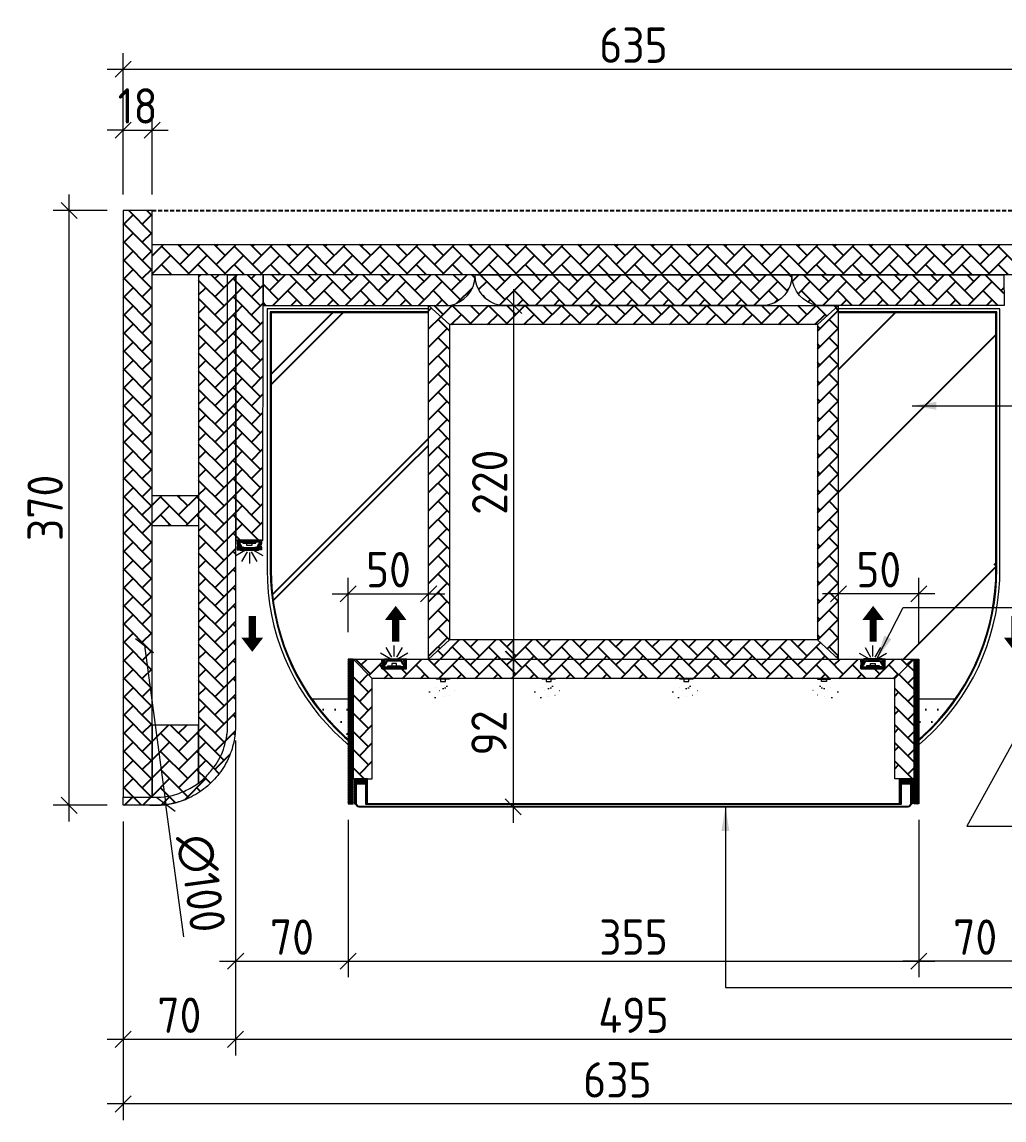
# Model space of a CAD drawing. Header units: millimetres. Extents: x 539949 to 547802, y -525020 to -515511.
# Drawn here: x 541996 to 542607, y -521549 to -520866 of the extents above; entities that cross this region are included whole.
import ezdxf

# ---------------------------------------------------------------- set-up
doc = ezdxf.new("R2010")
doc.units = ezdxf.units.MM
doc.header["$LTSCALE"] = 5
doc.header["$MEASUREMENT"] = 0
doc.set_wipeout_variables(frame=1)
doc.header["$PDMODE"] = 35
doc.linetypes.add('DASHED', pattern=[0.75, 0.5, -0.25])
doc.linetypes.add('DOTTED', pattern=[1, 0, -1])
for name, color, linetype in [('Acrylic - opal', 9, 'Continuous'), ('DIM-10', 1, 'Continuous'), ('EL_LIGHTING', 2, 'Continuous'), ('F-FURN-GLAS', 140, 'Continuous'), ('HATCH', 8, 'Continuous')]:
    doc.layers.add(name, color=color, linetype=linetype)
for name, color, linetype, lineweight in [('aluminium', 6, 'Continuous', 0), ('Decolab', 7, 'Continuous', 0), ('glass', 125, 'Continuous', 0), ('LED lights', 1, 'Continuous', 0), ('MDF', 41, 'Continuous', 0), ('METAL', 6, 'Continuous', 0)]:
    doc.layers.add(name, color=color, linetype=linetype, lineweight=lineweight)
doc.layers.add('LED 4600K', color=41, linetype='Continuous', true_color=0xebd690)
doc.styles.add('ISOCP', font='isocp.shx')
doc.styles.get("Standard").update_dxf_attribs({"font": 'arial.ttf'})
doc.dimstyles.new('dim', dxfattribs={"dimtxt": 2, "dimasz": 2, "dimexe": 1, "dimexo": 1, "dimgap": 1, "dimtad": 1, "dimdec": 0, "dimdsep": 46, "dimtxsty": 'Standard', "dimblk": 'OBLIQUE', "dimcen": 0, "dimdle": 1, "dimclrd": 1, "dimclre": 1, "dimclrt": 1, "dimadec": 0, "dimazin": 0, "dimtfac": 1, "dimtdec": 0, "dimtix": 1, "dimtmove": 0, "dimatfit": 3, "dimfxl": 1, "dimlwd": 0, "dimlwe": 0, "dimarcsym": 0})
doc.dimstyles.new('DL - 10', dxfattribs={"dimscale": 10, "dimtxt": 2.2, "dimasz": 1, "dimexe": 1, "dimexo": 1, "dimgap": 0.4, "dimtad": 1, "dimdec": 0, "dimdsep": 46, "dimtxsty": 'ISOCP', "dimblk": 'OBLIQUE', "dimcen": 0.5, "dimdle": 1, "dimclrd": 256, "dimclre": 256, "dimclrt": 2, "dimadec": 0, "dimazin": 2, "dimtfac": 1, "dimtdec": 0, "dimtix": 1, "dimtmove": 1, "dimatfit": 3, "dimldrblk": 'OPEN90', "dimfxl": 1, "dimlwd": 9, "dimlwe": 9, "dimarcsym": 0})
pattern_1 = [(45, (14580.82, -4034.022), (0, 11.3137085), [24, -8]), (135, (14586.477, -4028.365), (9e-16, 11.3137085), [24, -8])]
pattern_2 = [(45, (14773.6677, -4629.47714), (-0.5303300859, 0.5303300859), [])]
pattern_3 = [(45, (542094.3124, -521062.01), (0, 11.31371), [24, -8]), (135, (542099.969, -521056.353), (9e-16, 11.31371), [24, -8])]
pattern_4 = [(45, (14209.6702, -4629.47714), (-0.5303300859, 0.5303300859), [])]

# ---------------------------------------------------------------- blocks, each defined once
blk = doc.blocks.new('A$Ca4803e10')
at = {"layer": 'HATCH'}
h = blk.add_hatch(dxfattribs=at)
h.set_pattern_fill('AR-RROOF', color=256, scale=150, angle=45)
h.set_pattern_definition([(45, (-542128.84, 520696.56), (127.27922, 339.411255), [2250, -300, 750, -150]), (45, (-542040.8, 520890.66), (-247.13382, 35.001786), [450, -49.5, 900, -112.5]), (45, (-542165.96, 520839.75), (480.479058, 622.607521), [1200, -210, 600, -150])])
edge = h.paths.add_edge_path()
edge.add_line((453.39, 302.44), (2.5, 302.44))
edge.add_line((2.5, 302.44), (2.5, 142.47))
edge.add_arc((142.47, 142.47), 139.97, 180, 270)
edge.add_line((142.47, 2.5), (313.57, 2.5))
edge.add_arc((313.43, 142.47), 139.97, 270.05761, 360.24985)
edge.add_line((453.39, 143.08), (453.39, 302.44))
edge = h.paths.add_edge_path(flags=17)
edge.add_line((427.95, 62), (27.94, 62))
edge.add_arc((142.51, 142.55), 140.05, 215.11118, 269.98206)
edge.add_line((142.47, 2.5), (313.57, 2.5))
edge.add_arc((313.38, 142.55), 140.05, 270.0756, 324.88938)
h = blk.add_hatch(dxfattribs=at)
h.set_pattern_fill('DOTS', color=102, scale=120)
h.set_pattern_definition([(0, (-542128.839, 520696.559), (3.75, 7.5), [0, -7.5])])
edge = h.paths.add_edge_path()
edge.add_line((427.95, 62), (27.94, 62))
edge.add_arc((142.51, 142.55), 140.05, 215.11118, 269.98206)
edge.add_line((142.47, 2.5), (313.57, 2.5))
edge.add_arc((313.38, 142.55), 140.05, 270.0756, 324.88938)
at = {"layer": 'glass'}
for points in [[(453.39, 302.44), (2.5, 302.44), (2.5, 142.47, 0.414214), (142.47, 2.5), (313.57, 2.5, 0.415197), (453.39, 143.08)], [(427.95, 62), (27.94, 62, 0.244101), (142.47, 2.5), (313.57, 2.5, 0.243837)]]:
    blk.add_lwpolyline(points, format="xyb", close=True, dxfattribs=at)
at = {"layer": 'METAL', "lineweight": 5}
for points in [[(455.89, 304.94), (0, 304.94), (0, 142.47, 0.414214), (142.47, 0), (313.57, 0, 0.415186), (455.89, 143.08)], [(453.89, 302.94), (2, 302.94), (2, 142.47, 0.414214), (142.47, 2), (313.57, 2, 0.415195), (453.89, 143.08)]]:
    blk.add_lwpolyline(points, format="xyb", close=True, dxfattribs=at)
blk = doc.blocks.new('LED profile EN-ALH-01S')
blk.add_wipeout([(7.6, 0), (-7.6, 0), (-7.6, -2.2), (-7.38, -2.55), (-7.28, -2.78), (-7.23, -2.97), (-7.18, -3.35), (-7.2, -3.57), (-7.24, -3.8), (-7.32, -4.04), (-7.47, -4.33), (-7.6, -4.5), (-7.6, -6), (7.6, -6), (7.6, -4.5), (7.6, -4.5), (7.38, -4.17), (7.23, -3.75), (7.18, -3.36), (7.21, -3.05), (7.21, -3.05), (7.35, -2.61), (7.6, -2.2)]).dxf.layer = 'aluminium'
at = {"layer": 'HATCH', "lineweight": 0}
h = blk.add_hatch(dxfattribs=at)
h.set_pattern_fill('ANSI31', color=256, scale=5, style=0)
h.set_pattern_definition([(45, (-29047.1229, -2919.5279), (-0.441941738, 0.441941738), [])])
h.paths.add_polyline_path([(7.6, 0), (-7.6, 0), (-7.6, -2.2, -0.362035), (-7.6, -4.5), (-7.6, -6), (-5.68, -6), (-6.53, -2.93), (-5.58, -2.93), (-5.58, -2.23), (-6.25, -2.23), (-6.25, -1.43, -0.147539), (-5.54, -1.25), (-3.81, -1.25), (-3.81, -1.01), (-3.33, -1.01), (-3.33, -1.25), (-2.74, -1.25), (-2.74, -1.01), (-2.25, -1.01), (-2.25, -1.25), (2.25, -1.25), (2.25, -1.01), (2.74, -1.01), (2.74, -1.25), (3.33, -1.25), (3.33, -1.01), (3.81, -1.01), (3.81, -1.25), (4, -1.25), (5.58, -1.25, -0.147539), (6.29, -1.43), (6.29, -2.23), (5.62, -2.23), (5.62, -2.93), (6.57, -2.93), (5.72, -6), (7.6, -6), (7.6, -4.5, -0.362035), (7.6, -2.2)])
h = blk.add_hatch(dxfattribs=at)
h.set_pattern_fill('DOTS', color=256, scale=5, style=0)
h.set_pattern_definition([(0, (-29047.1229, -2919.5279), (0.15625, 0.3125), [0, -0.3125])])
edge = h.paths.add_edge_path()
edge.add_line((-6.53, -2.93), (-5.68, -6))
edge.add_line((-5.68, -6), (5.72, -6))
edge.add_line((5.72, -6), (6.57, -2.93))
edge.add_line((6.57, -2.93), (5.62, -2.93))
edge.add_line((5.62, -2.93), (4.57, -4.76))
edge.add_arc((0.02, 53.54), 58.48, 265.53993, 274.46008, ccw=False)
edge.add_line((-4.53, -4.76), (-5.58, -2.93))
edge.add_line((-5.58, -2.93), (-6.53, -2.93))
at = {"layer": 'Acrylic - opal', "color": 8}
blk.add_lwpolyline([(-6.53, -2.93), (-5.68, -6), (5.72, -6), (6.57, -2.93), (5.62, -2.93), (4.57, -4.76, -0.038941), (-4.53, -4.76), (-5.58, -2.93)], format="xyb", close=True, dxfattribs=at)
at = {"layer": 'aluminium'}
for p, q in [((7.6, 0), (-7.6, 0)), ((-7.6, 0), (-7.6, -2.2)), ((7.6, 0), (7.6, -2.2)), ((-7.6, -4.5), (-7.6, -6)), ((-7.6, -6), (-5.68, -6)), ((-6.25, -2.23), (-6.25, -1.43)), ((-5.58, -2.23), (-6.25, -2.23)), ((-5.58, -2.93), (-5.58, -2.23)), ((-5.54, -1.25), (-3.81, -1.25)), ((-3.81, -1.25), (-3.81, -1.01)), ((-3.81, -1.01), (-3.33, -1.01)), ((-3.33, -1.01), (-3.33, -1.25)), ((-3.33, -1.25), (-2.74, -1.25)), ((-2.74, -1.25), (-2.74, -1.01)), ((-2.74, -1.01), (-2.25, -1.01)), ((-2.25, -1.01), (-2.25, -1.25)), ((2.25, -1.25), (-2.25, -1.25)), ((2.74, -1.01), (2.25, -1.01)), ((2.25, -1.01), (2.25, -1.25)), ((2.74, -1.25), (2.74, -1.01)), ((3.33, -1.25), (2.74, -1.25)), ((3.81, -1.01), (3.33, -1.01)), ((3.33, -1.01), (3.33, -1.25)), ((3.81, -1.25), (3.81, -1.01)), ((5.58, -1.25), (3.81, -1.25)), ((5.62, -2.93), (5.62, -2.23)), ((5.62, -2.23), (6.29, -2.23)), ((7.6, -6), (5.72, -6)), ((6.29, -2.23), (6.29, -1.43)), ((7.6, -4.5), (7.6, -6))]:
    blk.add_line(p, q, dxfattribs=at)
for centre, radius, start, end in [((-8.98, -3.36), 1.8, 320.26263, 39.8707), ((-5.6, -2.52), 1.27, 87.44252, 121.01367), ((5.64, -2.52), 1.27, 58.98633, 92.55748), ((8.98, -3.36), 1.8, 140.1293, 219.73737)]:
    blk.add_arc(centre, radius, start, end, dxfattribs=at)
at = {"layer": 'LED lights', "color": 1, "lineweight": 5, "true_color": 0xff0004}
for p, q in [((-2.43, -6.16), (-8.48, -9.64)), ((8.48, -9.64), (2.43, -6.16)), ((-1.4, -7.18), (-4.89, -13.23)), ((0, -7.56), (0, -14.54)), ((4.89, -13.23), (1.4, -7.18))]:
    blk.add_line(p, q, dxfattribs=at)
at = {"layer": 'LED lights', "color": 1, "linetype": 'Continuous', "lineweight": 9, "true_color": 0xff0004}
for p, q in [((4, -1.25), (-4, -1.25)), ((-4, -1.25), (-4, -1.75)), ((-4, -1.75), (-1.5, -1.75)), ((-1.5, -3.25), (-1.5, -1.75)), ((-1.5, -1.75), (1.5, -1.75)), ((1.5, -3.25), (-1.5, -3.25)), ((1.5, -1.75), (1.5, -3.25)), ((1.5, -1.75), (4, -1.75)), ((4, -1.75), (4, -1.25))]:
    blk.add_line(p, q, dxfattribs=at)
blk = doc.blocks.new('FLECHE')
at = {"layer": 'EL_LIGHTING', "const_width": 5}
blk.add_lwpolyline([(0, 0), (0, -15)], dxfattribs=at)
at = {"layer": 'EL_LIGHTING'}
blk.add_lwpolyline([(0, -15, 15, 0, 0), (0, -24.8, 0, 0, 0)], format="xyseb", dxfattribs=at)
blk = doc.blocks.new('*U84')
at = {"layer": 'EL_LIGHTING', "xscale": 0.9, "yscale": 0.9, "zscale": 0.9, "rotation": 90}
blk.add_blockref('FLECHE', (-11.16, 0), dxfattribs=at)
blk = doc.blocks.new('*U85')
at = {"layer": 'LED 4600K', "color": 0, "linetype": 'ByBlock', "lineweight": -2}
blk.add_blockref('*U84', (0, 0), dxfattribs=at)
blk = doc.blocks.new('*U86')
at = {"layer": 'EL_LIGHTING', "xscale": 0.9, "yscale": 0.9, "zscale": 0.9, "rotation": 90}
blk.add_blockref('FLECHE', (-11.16, 0), dxfattribs=at)
blk = doc.blocks.new('*U87')
at = {"layer": 'LED 4600K', "color": 0, "linetype": 'ByBlock', "lineweight": -2}
blk.add_blockref('*U86', (0, 0), dxfattribs=at)
blk = doc.blocks.new('LED')
at = {"layer": 'LED lights', "linetype": 'Continuous', "lineweight": 9}
for p, q in [((-4, 0), (4, 0)), ((-4, -0.5), (-4, 0)), ((4, 0), (4, -0.5)), ((-1.5, -0.5), (-4, -0.5)), ((-1.5, -0.5), (-1.5, -2)), ((1.5, -0.5), (-1.5, -0.5)), ((-1.5, -2), (1.5, -2)), ((1.5, -2), (1.5, -0.5)), ((4, -0.5), (1.5, -0.5))]:
    blk.add_line(p, q, dxfattribs=at)
at = {"layer": 'LED lights', "linetype": 'DOTTED', "lineweight": 5}
for p, q in [((-8.48, -8.39), (-2.43, -4.9)), ((-4.89, -11.98), (-1.4, -5.93)), ((0, -6.31), (0, -13.29)), ((1.4, -5.93), (4.89, -11.98)), ((2.43, -4.9), (8.48, -8.39))]:
    blk.add_line(p, q, dxfattribs=at)
blk = doc.blocks.new('*U281')
at = {"layer": 'EL_LIGHTING', "xscale": 0.9, "yscale": 0.9, "zscale": 0.9, "rotation": 90}
blk.add_blockref('FLECHE', (-11.16, 0), dxfattribs=at)
blk = doc.blocks.new('*U282')
at = {"layer": 'LED 4600K', "color": 0, "linetype": 'ByBlock', "lineweight": -2}
blk.add_blockref('*U281', (0, 0), dxfattribs=at)
blk = doc.blocks.new('*U283')
at = {"layer": 'EL_LIGHTING', "xscale": 0.9, "yscale": 0.9, "zscale": 0.9, "rotation": 90}
blk.add_blockref('FLECHE', (-11.16, 0), dxfattribs=at)
blk = doc.blocks.new('*U284')
at = {"layer": 'LED 4600K', "color": 0, "linetype": 'ByBlock', "lineweight": -2}
blk.add_blockref('*U283', (0, 0), dxfattribs=at)
blk = doc.blocks.new('_OBLIQUE')
at = {"color": 0, "linetype": 'ByBlock', "lineweight": -2}
blk.add_line((-0.5, -0.5), (0.5, 0.5), dxfattribs=at)
blk = doc.blocks.new('*D115')
at = {"layer": 'Defpoints', "color": 0, "transparency": 16777216}
for p in [(542694.29, -520895.01), (542059.29, -520982.87), (542694.29, -520982.87)]:
    blk.add_point(p, dxfattribs=at)
at = {"layer": 'DIM-10', "lineweight": 9, "transparency": 16777216}
for p, q in [((542059.29, -520972.87), (542059.29, -520885.01)), ((542694.29, -520972.87), (542694.29, -520885.01)), ((542049.29, -520895.01), (542704.29, -520895.01))]:
    blk.add_line(p, q, dxfattribs=at)
at = {"layer": 'DIM-10', "lineweight": 9, "transparency": 16777216, "xscale": 10, "yscale": 10, "zscale": 10, "rotation": 180}
blk.add_blockref('_OBLIQUE', (542059.29, -520895.01), dxfattribs=at)
at = {"layer": 'DIM-10', "lineweight": 9, "transparency": 16777216, "xscale": 10, "yscale": 10, "zscale": 10}
blk.add_blockref('_OBLIQUE', (542694.29, -520895.01), dxfattribs=at)
at = {"layer": 'DIM-10', "color": 2, "transparency": 16777216, "insert": (542376.79, -520880.01), "char_height": 22, "attachment_point": 5, "style": 'ISOCP'}
blk.add_mtext('635', dxfattribs=at)
blk = doc.blocks.new('_Open90')
at = {"color": 0, "linetype": 'ByBlock', "lineweight": -2}
for p, q in [((0, 0), (-1, 0)), ((-0.5, 0.5), (0, 0)), ((0, 0), (-0.5, -0.5))]:
    blk.add_line(p, q, dxfattribs=at)
blk = doc.blocks.new('*D116')
at = {"layer": 'Defpoints', "color": 0, "transparency": 16777216}
for p in [(542025.8, -520982.87), (542059.29, -520982.87), (542059.29, -521352.98)]:
    blk.add_point(p, dxfattribs=at)
at = {"layer": 'DIM-10', "lineweight": 9, "transparency": 16777216}
for p, q in [((542025.8, -521362.98), (542025.8, -520972.87)), ((542049.29, -520982.87), (542015.8, -520982.87)), ((542049.29, -521352.98), (542015.8, -521352.98))]:
    blk.add_line(p, q, dxfattribs=at)
at = {"layer": 'DIM-10', "lineweight": 9, "transparency": 16777216, "xscale": 10, "yscale": 10, "zscale": 10}
for p, rotation in [((542025.8, -520982.87), 90), ((542025.8, -521352.98), 270)]:
    blk.add_blockref('_OBLIQUE', p, dxfattribs=dict(at, rotation=rotation))
at = {"layer": 'DIM-10', "color": 2, "transparency": 16777216, "insert": (542010.8, -521167.92), "char_height": 22, "attachment_point": 5, "rotation": 90, "style": 'ISOCP'}
blk.add_mtext('370', dxfattribs=at)
blk = doc.blocks.new('*D117')
at = {"layer": 'Defpoints', "color": 0, "transparency": 16777216}
for p in [(542129.25, -521303.02), (542059.29, -521352.98), (542129.25, -521498.57)]:
    blk.add_point(p, dxfattribs=at)
at = {"layer": 'DIM-10', "lineweight": 9, "transparency": 16777216}
for p, q in [((542129.25, -521313.02), (542129.25, -521508.57)), ((542059.29, -521362.98), (542059.29, -521508.57)), ((542049.29, -521498.57), (542139.25, -521498.57))]:
    blk.add_line(p, q, dxfattribs=at)
at = {"layer": 'DIM-10', "lineweight": 9, "transparency": 16777216, "xscale": 10, "yscale": 10, "zscale": 10, "rotation": 180}
blk.add_blockref('_OBLIQUE', (542059.29, -521498.57), dxfattribs=at)
at = {"layer": 'DIM-10', "lineweight": 9, "transparency": 16777216, "xscale": 10, "yscale": 10, "zscale": 10}
blk.add_blockref('_OBLIQUE', (542129.25, -521498.57), dxfattribs=at)
at = {"layer": 'DIM-10', "color": 2, "transparency": 16777216, "insert": (542094.27, -521483.57), "char_height": 22, "attachment_point": 5, "style": 'ISOCP'}
blk.add_mtext('70', dxfattribs=at)
blk = doc.blocks.new('*D118')
at = {"layer": 'Defpoints', "color": 0, "transparency": 16777216}
for p in [(542129.25, -521303.02), (542624.33, -521303.02), (542624.33, -521498.57)]:
    blk.add_point(p, dxfattribs=at)
at = {"layer": 'DIM-10', "lineweight": 9, "transparency": 16777216}
for p, q in [((542129.25, -521313.02), (542129.25, -521508.57)), ((542624.33, -521313.02), (542624.33, -521508.57)), ((542119.25, -521498.57), (542634.33, -521498.57))]:
    blk.add_line(p, q, dxfattribs=at)
at = {"layer": 'DIM-10', "lineweight": 9, "transparency": 16777216, "xscale": 10, "yscale": 10, "zscale": 10, "rotation": 180}
blk.add_blockref('_OBLIQUE', (542129.25, -521498.57), dxfattribs=at)
at = {"layer": 'DIM-10', "lineweight": 9, "transparency": 16777216, "xscale": 10, "yscale": 10, "zscale": 10}
blk.add_blockref('_OBLIQUE', (542624.33, -521498.57), dxfattribs=at)
at = {"layer": 'DIM-10', "color": 2, "transparency": 16777216, "insert": (542376.79, -521483.57), "char_height": 22, "attachment_point": 5, "style": 'ISOCP'}
blk.add_mtext('495', dxfattribs=at)
blk = doc.blocks.new('*D120')
at = {"layer": 'Defpoints', "color": 0, "transparency": 16777216}
for p in [(542059.29, -521352.98), (542694.29, -521352.98), (542059.29, -521538.79)]:
    blk.add_point(p, dxfattribs=at)
at = {"layer": 'DIM-10', "lineweight": 9, "transparency": 16777216}
for p, q in [((542059.29, -521362.98), (542059.29, -521548.79)), ((542694.29, -521362.98), (542694.29, -521548.79)), ((542704.29, -521538.79), (542049.29, -521538.79))]:
    blk.add_line(p, q, dxfattribs=at)
at = {"layer": 'DIM-10', "lineweight": 9, "transparency": 16777216, "xscale": 10, "yscale": 10, "zscale": 10, "rotation": 180}
blk.add_blockref('_OBLIQUE', (542059.29, -521538.79), dxfattribs=at)
at = {"layer": 'DIM-10', "lineweight": 9, "transparency": 16777216, "xscale": 10, "yscale": 10, "zscale": 10}
blk.add_blockref('_OBLIQUE', (542694.29, -521538.79), dxfattribs=at)
at = {"layer": 'DIM-10', "color": 2, "transparency": 16777216, "insert": (542366.79, -521523.79), "char_height": 22, "attachment_point": 5, "style": 'ISOCP'}
blk.add_mtext('635', dxfattribs=at)
blk = doc.blocks.new('*D121')
at = {"layer": 'Defpoints', "color": 0, "transparency": 16777216}
for p in [(542072.62, -521253.51), (542085.95, -521352.53)]:
    blk.add_point(p, dxfattribs=at)
at = {"layer": 'DIM-10', "lineweight": 9, "transparency": 16777216}
for p in [(542072.62, -521253.51), (542097.03, -521434.81)]:
    blk.add_line(p, (542085.95, -521352.53), dxfattribs=at)
blk.add_arc((542079.29, -521303.02), 49.96, 266.1977, 295.80133, dxfattribs=at)
at = {"layer": 'DIM-10', "lineweight": 9, "transparency": 16777216, "xscale": 10, "yscale": 10, "zscale": 10}
for p, rotation in [((542072.62, -521253.51), 277.6668413861975), ((542085.95, -521352.53), 97.66684138619749)]:
    blk.add_blockref('_OBLIQUE', p, dxfattribs=dict(at, rotation=rotation))
at = {"layer": 'DIM-10', "color": 2, "transparency": 16777216, "insert": (542107.69, -521401.58), "char_height": 22, "attachment_point": 5, "rotation": 277.66684, "style": 'ISOCP'}
blk.add_mtext('∅100', dxfattribs=at)
blk = doc.blocks.new('*D123')
at = {"layer": 'Defpoints', "color": 0, "transparency": 16777216}
for p in [(542077.29, -520932.83), (542059.29, -520982.87), (542077.29, -520982.87)]:
    blk.add_point(p, dxfattribs=at)
at = {"layer": 'DIM-10', "lineweight": 9, "transparency": 16777216}
for p, q in [((542059.29, -520972.87), (542059.29, -520922.83)), ((542077.29, -520972.87), (542077.29, -520922.83)), ((542059.29, -520932.83), (542049.29, -520932.83)), ((542059.29, -520932.83), (542077.29, -520932.83)), ((542077.29, -520932.83), (542087.29, -520932.83))]:
    blk.add_line(p, q, dxfattribs=at)
at = {"layer": 'DIM-10', "lineweight": 9, "transparency": 16777216, "xscale": 10, "yscale": 10, "zscale": 10}
blk.add_blockref('_OBLIQUE', (542059.29, -520932.83), dxfattribs=at)
at = {"layer": 'DIM-10', "lineweight": 9, "transparency": 16777216, "xscale": 10, "yscale": 10, "zscale": 10, "rotation": 180}
blk.add_blockref('_OBLIQUE', (542077.29, -520932.83), dxfattribs=at)
at = {"layer": 'DIM-10', "color": 2, "transparency": 16777216, "insert": (542068.29, -520917.83), "char_height": 22, "attachment_point": 5, "style": 'ISOCP'}
blk.add_mtext('18', dxfattribs=at)
blk = doc.blocks.new('*D125')
at = {"layer": 'Defpoints', "color": 0, "transparency": 16777216}
for p in [(542199.29, -521351.97), (542554.29, -521351.97), (542554.29, -521449.98)]:
    blk.add_point(p, dxfattribs=at)
at = {"layer": 'DIM-10', "lineweight": 9, "transparency": 16777216}
for p, q in [((542199.29, -521361.97), (542199.29, -521459.98)), ((542554.29, -521361.97), (542554.29, -521459.98)), ((542189.29, -521449.98), (542564.29, -521449.98))]:
    blk.add_line(p, q, dxfattribs=at)
at = {"layer": 'DIM-10', "lineweight": 9, "transparency": 16777216, "xscale": 10, "yscale": 10, "zscale": 10, "rotation": 180}
blk.add_blockref('_OBLIQUE', (542199.29, -521449.98), dxfattribs=at)
at = {"layer": 'DIM-10', "lineweight": 9, "transparency": 16777216, "xscale": 10, "yscale": 10, "zscale": 10}
blk.add_blockref('_OBLIQUE', (542554.29, -521449.98), dxfattribs=at)
at = {"layer": 'DIM-10', "color": 2, "transparency": 16777216, "insert": (542376.79, -521434.98), "char_height": 22, "attachment_point": 5, "style": 'ISOCP'}
blk.add_mtext('355', dxfattribs=at)
blk = doc.blocks.new('*D126')
at = {"layer": 'Defpoints', "color": 0, "transparency": 16777216}
for p in [(542129.29, -521302.69), (542199.29, -521351.97), (542199.29, -521449.98)]:
    blk.add_point(p, dxfattribs=at)
at = {"layer": 'DIM-10', "lineweight": 9, "transparency": 16777216}
for p, q in [((542129.29, -521312.69), (542129.29, -521459.98)), ((542199.29, -521361.97), (542199.29, -521459.98)), ((542119.29, -521449.98), (542209.29, -521449.98))]:
    blk.add_line(p, q, dxfattribs=at)
at = {"layer": 'DIM-10', "lineweight": 9, "transparency": 16777216, "xscale": 10, "yscale": 10, "zscale": 10, "rotation": 180}
blk.add_blockref('_OBLIQUE', (542129.29, -521449.98), dxfattribs=at)
at = {"layer": 'DIM-10', "lineweight": 9, "transparency": 16777216, "xscale": 10, "yscale": 10, "zscale": 10}
blk.add_blockref('_OBLIQUE', (542199.29, -521449.98), dxfattribs=at)
at = {"layer": 'DIM-10', "color": 2, "transparency": 16777216, "insert": (542164.29, -521434.98), "char_height": 22, "attachment_point": 5, "style": 'ISOCP'}
blk.add_mtext('70', dxfattribs=at)
blk = doc.blocks.new('*D144')
at = {"layer": 'Defpoints', "color": 0, "transparency": 16777216}
for p in [(542624.33, -521303.02), (542554.29, -521351.97), (542554.29, -521449.98)]:
    blk.add_point(p, dxfattribs=at)
at = {"layer": 'DIM-10', "lineweight": 9, "transparency": 16777216}
for p, q in [((542624.33, -521313.02), (542624.33, -521459.98)), ((542554.29, -521361.97), (542554.29, -521459.98)), ((542634.33, -521449.98), (542544.29, -521449.98))]:
    blk.add_line(p, q, dxfattribs=at)
at = {"layer": 'DIM-10', "lineweight": 9, "transparency": 16777216, "xscale": 10, "yscale": 10, "zscale": 10, "rotation": 180}
blk.add_blockref('_OBLIQUE', (542554.29, -521449.98), dxfattribs=at)
at = {"layer": 'DIM-10', "lineweight": 9, "transparency": 16777216, "xscale": 10, "yscale": 10, "zscale": 10}
blk.add_blockref('_OBLIQUE', (542624.33, -521449.98), dxfattribs=at)
at = {"layer": 'DIM-10', "color": 2, "transparency": 16777216, "insert": (542589.31, -521434.98), "char_height": 22, "attachment_point": 5, "style": 'ISOCP'}
blk.add_mtext('70', dxfattribs=at)
blk = doc.blocks.new('*D112')
at = {"layer": 'Defpoints', "color": 0, "transparency": 16777216}
for p in [(542302.33, -521041.91), (542309.79, -521041.91), (542309.79, -521262.01)]:
    blk.add_point(p, dxfattribs=at)
at = {"layer": 'DIM-10', "lineweight": 9, "transparency": 16777216}
for p, q in [((542302.33, -521272.01), (542302.33, -521031.91)), ((542299.79, -521041.91), (542292.33, -521041.91)), ((542299.79, -521262.01), (542292.33, -521262.01))]:
    blk.add_line(p, q, dxfattribs=at)
at = {"layer": 'DIM-10', "lineweight": 9, "transparency": 16777216, "xscale": 10, "yscale": 10, "zscale": 10}
for p, rotation in [((542302.33, -521041.91), 90), ((542302.33, -521262.01), 270)]:
    blk.add_blockref('_OBLIQUE', p, dxfattribs=dict(at, rotation=rotation))
at = {"layer": 'DIM-10', "color": 2, "transparency": 16777216, "insert": (542287.33, -521151.96), "char_height": 22, "attachment_point": 5, "rotation": 90, "style": 'ISOCP'}
blk.add_mtext('220', dxfattribs=at)
blk = doc.blocks.new('*D113')
at = {"layer": 'Defpoints', "color": 0, "transparency": 16777216}
for p in [(542249.34, -521261.96), (542301.91, -521353.96), (542325.07, -521353.96)]:
    blk.add_point(p, dxfattribs=at)
at = {"layer": 'DIM-10', "lineweight": 9, "transparency": 16777216}
for p, q in [((542301.91, -521251.96), (542301.91, -521363.96)), ((542259.34, -521261.96), (542311.91, -521261.96)), ((542315.07, -521353.96), (542291.91, -521353.96))]:
    blk.add_line(p, q, dxfattribs=at)
at = {"layer": 'DIM-10', "lineweight": 9, "transparency": 16777216, "xscale": 10, "yscale": 10, "zscale": 10}
for p, rotation in [((542301.91, -521261.96), 90), ((542301.91, -521353.96), 270)]:
    blk.add_blockref('_OBLIQUE', p, dxfattribs=dict(at, rotation=rotation))
at = {"layer": 'DIM-10', "color": 2, "transparency": 16777216, "insert": (542286.9, -521307.96), "char_height": 22, "attachment_point": 5, "rotation": 90, "style": 'ISOCP'}
blk.add_mtext('92', dxfattribs=at)
blk = doc.blocks.new('*D114')
at = {"layer": 'Defpoints', "color": 0, "transparency": 16777216}
for p in [(542249.34, -521221.36), (542199.29, -521255.33), (542249.34, -521261.96)]:
    blk.add_point(p, dxfattribs=at)
at = {"layer": 'DIM-10', "lineweight": 9, "transparency": 16777216}
for p, q in [((542199.29, -521245.33), (542199.29, -521211.36)), ((542249.34, -521251.96), (542249.34, -521211.36)), ((542189.29, -521221.36), (542259.34, -521221.36))]:
    blk.add_line(p, q, dxfattribs=at)
at = {"layer": 'DIM-10', "lineweight": 9, "transparency": 16777216, "xscale": 10, "yscale": 10, "zscale": 10, "rotation": 180}
blk.add_blockref('_OBLIQUE', (542199.29, -521221.36), dxfattribs=at)
at = {"layer": 'DIM-10', "lineweight": 9, "transparency": 16777216, "xscale": 10, "yscale": 10, "zscale": 10}
blk.add_blockref('_OBLIQUE', (542249.34, -521221.36), dxfattribs=at)
at = {"layer": 'DIM-10', "color": 2, "transparency": 16777216, "insert": (542224.31, -521206.36), "char_height": 22, "attachment_point": 5, "style": 'ISOCP'}
blk.add_mtext('50', dxfattribs=at)
blk = doc.blocks.new('*D127')
at = {"layer": 'Defpoints', "color": 0, "transparency": 16777216}
for p in [(542504.29, -521221.36), (542504.29, -521261.96), (542554.29, -521262.01)]:
    blk.add_point(p, dxfattribs=at)
at = {"layer": 'DIM-10', "lineweight": 9, "transparency": 16777216}
for p, q in [((542504.29, -521251.96), (542504.29, -521211.36)), ((542554.29, -521252.01), (542554.29, -521211.36)), ((542564.29, -521221.36), (542494.29, -521221.36))]:
    blk.add_line(p, q, dxfattribs=at)
at = {"layer": 'DIM-10', "lineweight": 9, "transparency": 16777216, "xscale": 10, "yscale": 10, "zscale": 10, "rotation": 180}
blk.add_blockref('_OBLIQUE', (542504.29, -521221.36), dxfattribs=at)
at = {"layer": 'DIM-10', "lineweight": 9, "transparency": 16777216, "xscale": 10, "yscale": 10, "zscale": 10}
blk.add_blockref('_OBLIQUE', (542554.29, -521221.36), dxfattribs=at)
at = {"layer": 'DIM-10', "color": 2, "transparency": 16777216, "insert": (542529.29, -521206.36), "char_height": 22, "attachment_point": 5, "style": 'ISOCP'}
blk.add_mtext('50', dxfattribs=at)

msp = doc.modelspace()

# ---------------------------------------------------------------- hatches: boundary and pattern name
at = {"layer": 'HATCH'}
h = msp.add_hatch(dxfattribs=at)
h.set_pattern_fill('AR-HBONE', color=256, scale=2)
h.set_pattern_definition(pattern_1)
h.paths.add_polyline_path([(542077.29, -520982.87), (542059.29, -520982.87), (542059.29, -521347.98), (542077.29, -521347.98)])
h = msp.add_hatch(dxfattribs=at)
h.set_pattern_fill('AR-HBONE', color=256, scale=2)
h.set_pattern_definition([(45, (14015.82, -4013.921), (0, 11.3137085), [24, -8]), (135, (14021.477, -4008.264), (9e-16, 11.3137085), [24, -8])])
h.paths.add_polyline_path([(542077.29, -521003.93), (542676.29, -521003.93), (542676.29, -521022.88), (542077.29, -521022.88)])
h = msp.add_hatch(dxfattribs=at)
h.set_pattern_fill('AR-HBONE', color=256, scale=2)
h.set_pattern_definition(pattern_1)
edge = h.paths.add_edge_path()
edge.add_line((542059.29, -521347.98), (542077.29, -521347.98))
edge.add_arc((542077.29, -521263.17), 84.81, 270, 274.972)
edge.add_arc((542081.56, -521312.3), 35.5, 274.972, 292.54658)
edge.add_arc((542070.67, -521286.07), 63.89, 292.54658, 301.34501)
edge.add_arc((542086.1, -521311.41), 34.23, 301.34501, 316.85909)
edge.add_arc((542058.83, -521285.85), 71.6, 316.85909, 323.11965)
edge.add_arc((542086.41, -521306.54), 37.12, 323.11965, 344.28078)
edge.add_arc((542031.41, -521291.06), 94.26, 344.28078, 347.66762)
edge.add_arc((542091.05, -521304.1), 33.22, 347.66762, 361.85902)
edge.add_line((542124.25, -521303.02), (542124.25, -521022.88))
edge.add_line((542124.25, -521022.88), (542129.25, -521022.88))
edge.add_line((542129.25, -521022.88), (542129.25, -521303.02))
edge.add_arc((542079.29, -521303.02), 49.96, -12.49498, 0, ccw=False)
edge.add_arc((542079.29, -521303.02), 49.96, 335.11035, 347.50502, ccw=False)
edge.add_arc((542079.29, -521303.02), 49.96, 321.13704, 335.11035, ccw=False)
edge.add_arc((542079.29, -521303.02), 49.96, 307.27047, 321.13704, ccw=False)
edge.add_arc((542079.29, -521303.02), 49.96, 293.28407, 307.27047, ccw=False)
edge.add_arc((542079.29, -521303.02), 49.96, 282.89854, 293.28407, ccw=False)
edge.add_arc((542079.29, -521303.02), 49.96, 271.0766, 282.89854, ccw=False)
edge.add_line((542080.23, -521352.97), (542059.29, -521352.98))
edge.add_line((542059.29, -521352.98), (542059.29, -521347.98))
h = msp.add_hatch(dxfattribs=at)
h.set_pattern_fill('AR-HBONE', color=256, scale=2)
h.set_pattern_definition(pattern_1)
edge = h.paths.add_edge_path()
edge.add_line((542124.25, -521022.88), (542106.25, -521022.88))
edge.add_line((542106.25, -521022.88), (542106.25, -521339.08))
edge.add_arc((542086.1, -521311.41), 34.23, 306.04874, 316.85909)
edge.add_arc((542058.83, -521285.85), 71.6, 316.85909, 323.11965)
edge.add_arc((542086.41, -521306.54), 37.12, 323.11965, 344.28078)
edge.add_arc((542031.41, -521291.06), 94.26, 344.28078, 347.66762)
edge.add_arc((542091.05, -521304.1), 33.22, 347.66762, 358.14098)
edge.add_line((542124.25, -521305.18), (542124.25, -521022.88))
h = msp.add_hatch(dxfattribs=at)
h.set_pattern_fill('AR-HBONE', color=256, scale=2)
h.set_pattern_definition(pattern_1)
h.paths.add_polyline_path([(542146.36, -521022.88), (542129.31, -521022.88), (542129.31, -521188.03), (542146.18, -521188.03)])
h = msp.add_hatch(dxfattribs=at)
h.set_pattern_fill('AR-HBONE', color=256, scale=2)
h.set_pattern_definition([(45, (20, 20.101), (0, 11.3137085), [24, -8]), (135, (25.657, 25.758), (9e-16, 11.3137085), [24, -8])])
h.paths.add_polyline_path([(542262.38, -521041.89, 0.360931), (542278.28, -521023.79, -0.012204), (542278.29, -521022.88), (542146.36, -521022.88), (542146.33, -521041.91)])
h = msp.add_hatch(dxfattribs=at)
h.set_pattern_fill('AR-HBONE', color=256, scale=2)
h.set_pattern_definition([(45, (12311.765, -5229.386), (0, 11.3137085), [24, -8]), (135, (12317.422, -5223.729), (9e-16, 11.3137085), [24, -8])])
edge = h.paths.add_edge_path()
edge.add_line((542278.29, -521022.88), (542278.29, -521022.88))
edge.add_line((542278.29, -521022.88), (542475.29, -521022.88))
edge.add_line((542475.29, -521022.88), (542475.29, -521022.88))
edge.add_arc((542456.43, -521023.26), 18.86, -81.00219, 1.15975, ccw=False)
edge.add_line((542459.38, -521041.89), (542294.18, -521041.93))
edge.add_arc((542297.01, -521023.41), 18.73, 178.3726, 261.2935, ccw=False)
h = msp.add_hatch(dxfattribs=at)
h.set_pattern_fill('AR-HBONE', color=256, scale=2)
h.set_pattern_definition(pattern_1)
h.paths.add_polyline_path([(542106.25, -521179.08), (542077.29, -521179.08), (542077.29, -521160.13), (542106.25, -521160.13)])
h = msp.add_hatch(dxfattribs=at)
h.set_pattern_fill('AR-HBONE', color=256, scale=2)
h.set_pattern_definition(pattern_1)
edge = h.paths.add_edge_path()
edge.add_line((542106.25, -521303.02), (542077.29, -521303.02))
edge.add_line((542077.29, -521303.02), (542077.29, -521347.98))
edge.add_arc((542077.29, -521263.17), 84.81, 270, 274.972)
edge.add_arc((542081.56, -521312.3), 35.5, 274.972, 292.54658)
edge.add_arc((542070.67, -521286.07), 63.89, 292.54658, 301.34501)
edge.add_arc((542086.1, -521311.41), 34.23, 301.34501, 306.04874)
edge.add_line((542106.25, -521339.08), (542106.25, -521303.02))

# ---------------------------------------------------------------- linework, layer by layer
at = {"layer": 'HATCH', "linetype": 'DASHED'}
msp.add_line((542077.29, -520982.87), (542676.29, -520982.87), dxfattribs=at)
at = {"layer": 'MDF'}
for points in [[(542077.29, -520982.87), (542059.29, -520982.87), (542059.29, -521347.98), (542077.29, -521347.98)], [(542077.29, -521003.93), (542676.29, -521003.93), (542676.29, -521022.88), (542077.29, -521022.88)], [(542146.36, -521022.88), (542129.31, -521022.88), (542129.31, -521188.03), (542146.18, -521188.03)], [(542106.25, -521179.08), (542077.29, -521179.08), (542077.29, -521160.13), (542106.25, -521160.13)]]:
    msp.add_lwpolyline(points, close=True, dxfattribs=at)
msp.add_lwpolyline([(542059.29, -521347.98), (542077.29, -521347.98, 0.021698), (542084.64, -521347.66, 0.076834), (542095.17, -521345.08, 0.038409), (542103.91, -521340.64, 0.067797), (542111.08, -521334.81, 0.027324), (542116.11, -521328.82, 0.092596), (542122.15, -521316.6, 0.014779), (542123.5, -521311.2, 0.062001), (542124.25, -521303.02), (542124.25, -521022.88), (542129.25, -521022.88), (542129.25, -521303.02, -0.054574), (542128.06, -521313.83, -0.054135), (542124.61, -521324.05, -0.061046), (542118.19, -521334.37, -0.060578), (542109.54, -521342.78, -0.061103), (542099.04, -521348.91, -0.045346), (542090.44, -521351.72, -0.051629), (542080.23, -521352.97), (542059.29, -521352.98), (542059.29, -521347.98)], format="xyb", dxfattribs=at)
for points in [[(542124.25, -521022.88), (542106.25, -521022.88), (542106.25, -521339.08, 0.047204), (542111.08, -521334.81, 0.027324), (542116.11, -521328.82, 0.092596), (542122.15, -521316.6, 0.014779), (542123.5, -521311.2, 0.045731), (542124.25, -521305.18)], [(542278.29, -521022.88, -0.000019), (542278.29, -521022.88), (542475.29, -521022.88), (542475.29, -521022.88, -0.37469), (542459.38, -521041.89), (542294.18, -521041.93, -0.378471)], [(542106.25, -521303.02), (542077.29, -521303.02), (542077.29, -521347.98, 0.021698), (542084.64, -521347.66, 0.076834), (542095.17, -521345.08, 0.038409), (542103.91, -521340.64, 0.020527), (542106.25, -521339.08)]]:
    msp.add_lwpolyline(points, format="xyb", close=True, dxfattribs=at)

# ---------------------------------------------------------------- block references
at = {"layer": 'Decolab'}
msp.add_blockref('A$Ca4803e10', (542148.84, -521348.97), dxfattribs=at)
at = {"layer": 'LED 4600K', "extrusion": (0, 0, -1), "xscale": -1, "zscale": -1, "rotation": 90}
msp.add_blockref('*U87', (-542139.62, -521246.36), dxfattribs=at)
at = {"layer": 'LED 4600K', "extrusion": (0, 0, -1), "zscale": -1, "rotation": 270}
msp.add_blockref('*U85', (-542613.98, -521246.36), dxfattribs=at)

# ---------------------------------------------------------------- dimensions: what is measured, and where the dimension line sits
at = {"layer": 'DIM-10'}
for base, p1, p2, picture, middle in [((542694.29, -520895.01), (542059.29, -520982.87), (542694.29, -520982.87), '*D115', (542376.79, -520880.01)), ((542077.29, -520932.83), (542059.29, -520982.87), (542077.29, -520982.87), '*D123', (542068.29, -520917.83)), ((542129.25, -521498.57), (542059.29, -521352.98), (542129.25, -521303.02), '*D117', (542094.27, -521483.57))]:
    dim = msp.add_linear_dim(base=base, p1=p1, p2=p2, dimstyle='DL - 10', dxfattribs=at)
    dim.commit()
    dim.dimension.update_dxf_attribs({"geometry": picture, "text_midpoint": middle})
dim = msp.add_linear_dim(base=(542025.8, -520982.87), p1=(542059.29, -521352.98), p2=(542059.29, -520982.87), angle=90, dimstyle='DL - 10', dxfattribs=at)
dim.commit()
dim.dimension.update_dxf_attribs({"geometry": '*D116', "text_midpoint": (542010.8, -521167.92)})
dim = msp.add_diameter_dim_2p(p1=(542072.62, -521253.51), p2=(542085.95, -521352.53), dimstyle='DL - 10', dxfattribs=at)
dim.commit()
dim.dimension.update_dxf_attribs({"geometry": '*D121', "text_midpoint": (542107.69, -521401.58)})

# ---------------------------------------------------------------- leaders
msp.add_leader([(542624.33, -521292.92), (542584.21, -521365.94), (542809.74, -521365.94), (542809.74, -521312.73)], dimstyle='dim', override={"dimscale": 1, "dimasz": 15, "dimtad": 0, "dimclrt": 4, "dimfxlon": 1})

# ---------------------------------------------------------------- next in the draw order: block references
at = {"layer": 'LED lights'}
msp.add_blockref('LED profile EN-ALH-01S', (542137.83, -521188.03), dxfattribs=at)

# ---------------------------------------------------------------- next in the draw order: wipeouts: each hides what was drawn before it
msp.add_wipeout([(542199.29, -521351.97), (542199.29, -521262.01), (542249.29, -521262.01), (542249.29, -521041.93), (542504.29, -521041.91), (542504.29, -521262.01), (542554.29, -521262.01), (542554.29, -521351.97)]).dxf.layer = 'MDF'

# ---------------------------------------------------------------- next in the draw order: hatches: boundary and pattern name
at = {"layer": 'HATCH'}
h = msp.add_hatch(dxfattribs=at)
h.set_pattern_fill('AR-HBONE', color=256, scale=2)
h.set_pattern_definition([(45, (0, 20.101), (0, 11.3137085), [24, -8]), (135, (5.657, 25.758), (9e-16, 11.3137085), [24, -8])])
h.paths.add_polyline_path([(542607.24, -521041.91), (542607.21, -521022.88), (542475.29, -521022.88, -0.012204), (542475.29, -521023.79, 0.360931), (542491.2, -521041.89)])
h = msp.add_hatch(dxfattribs=at)
h.set_pattern_fill('AR-HBONE', color=256, scale=2)
h.set_pattern_definition([(45, (542094.3124, -521041.909), (0, 11.31371), [24, -8]), (135, (542099.969, -521036.252), (9e-16, 11.31371), [24, -8])])
h.paths.add_polyline_path([(542249.29, -521041.91), (542504.29, -521041.91), (542491.24, -521053.91), (542262.34, -521053.91)])
h = msp.add_hatch(dxfattribs=at)
h.set_pattern_fill('AR-HBONE', color=256, scale=2)
h.set_pattern_definition([(45, (542583.2696, -521062.01), (0, 11.31371), [24, -8]), (135, (542588.9265, -521056.353), (9e-16, 11.31371), [24, -8])])
h.paths.add_polyline_path([(542249.29, -521041.91), (542262.34, -521053.91), (542262.34, -521249.96), (542249.29, -521262.01)])
h = msp.add_hatch(dxfattribs=at)
h.set_pattern_fill('AR-HBONE', color=256, scale=2)
h.set_pattern_definition([(45, (542170.3216, -521062.01), (0, 11.31371), [24, -8]), (135, (542175.9784, -521056.353), (9e-16, 11.31371), [24, -8])])
h.paths.add_polyline_path([(542504.29, -521041.91), (542491.24, -521053.91), (542491.24, -521249.96), (542504.29, -521262.01)])
h = msp.add_hatch(dxfattribs=at)
h.set_pattern_fill('AR-HBONE', color=256, scale=2)
h.set_pattern_definition(pattern_3)
h.paths.add_polyline_path([(542249.29, -521261.96), (542504.29, -521261.96), (542491.24, -521249.96), (542262.34, -521249.96)])
h = msp.add_hatch(dxfattribs=at)
h.set_pattern_fill('ANSI31', color=256, scale=6)
h.set_pattern_definition(pattern_2)
h.paths.add_polyline_path([(542202.29, -521262.01), (542199.29, -521262.01), (542199.29, -521351.97), (542202.29, -521351.97)])
h = msp.add_hatch(dxfattribs=at)
h.set_pattern_fill('AR-HBONE', color=256, scale=2)
h.set_pattern_definition([(45, (542658.794, -521062.01), (0, 11.31371), [24, -8]), (135, (542664.451, -521056.353), (9e-16, 11.31371), [24, -8])])
h.paths.add_polyline_path([(542214.29, -521274.01), (542202.29, -521262.01), (542202.29, -521336.46), (542214.29, -521336.46)])
h = msp.add_hatch(dxfattribs=at)
h.set_pattern_fill('AR-HBONE', color=256, scale=2)
h.set_pattern_definition([(45, (542094.797, -521062.01), (0, 11.31371), [24, -8]), (135, (542100.454, -521056.353), (9e-16, 11.31371), [24, -8])])
h.paths.add_polyline_path([(542539.29, -521274.01), (542551.29, -521262.01), (542551.29, -521336.46), (542539.29, -521336.46)])
h = msp.add_hatch(dxfattribs=at)
h.set_pattern_fill('ANSI31', color=256, scale=6)
h.set_pattern_definition(pattern_4)
h.paths.add_polyline_path([(542551.29, -521262.01), (542554.29, -521262.01), (542554.29, -521351.97), (542551.29, -521351.97)])
h = msp.add_hatch(dxfattribs=at)
h.set_pattern_fill('ANSI31', color=256, scale=6)
h.set_pattern_definition(pattern_2)
h.paths.add_polyline_path([(542211.29, -521339.46), (542211.29, -521336.46), (542206.29, -521336.46), (542206.28, -521336.46), (542203.28, -521336.46), (542203.29, -521351.95), (542204.29, -521351.95), (542204.29, -521339.46), (542210.29, -521339.46), (542210.29, -521351.97), (542211.29, -521351.97)])
h = msp.add_hatch(dxfattribs=at)
h.set_pattern_fill('ANSI31', color=256, scale=6)
h.set_pattern_definition(pattern_4)
h.paths.add_polyline_path([(542542.28, -521339.46), (542542.28, -521336.46), (542547.28, -521336.46), (542547.29, -521336.46), (542550.29, -521336.46), (542550.28, -521351.95), (542549.28, -521351.95), (542549.28, -521339.46), (542543.28, -521339.46), (542543.28, -521351.97), (542542.28, -521351.97)])

# ---------------------------------------------------------------- next in the draw order: linework, layer by layer
at = {"layer": 'F-FURN-GLAS'}
msp.add_lwpolyline([(542206.21, -521353.96, 0.003943), (542206.21, -521353.96, -0.198312), (542204.85, -521353.39, -0.198912), (542204.29, -521352.04), (542204.29, -521339.46), (542210.29, -521339.46), (542210.29, -521351.97), (542210.29, -521351.97, -0.000019), (542543.28, -521351.97), (542543.28, -521339.46), (542549.28, -521339.46), (542549.28, -521352.04, -0.198912), (542548.72, -521353.39, -0.198312), (542547.36, -521353.96, 0.000014)], format="xyb", close=True, dxfattribs=at)
at = {"layer": 'MDF'}
for points in [[(542278.28, -521023.79, -0.012204), (542278.29, -521022.88), (542146.36, -521022.88), (542146.33, -521041.91), (542262.38, -521041.89, 0.360931)], [(542475.29, -521023.79, 0.012204), (542475.29, -521022.88), (542607.21, -521022.88), (542607.24, -521041.91), (542491.2, -521041.89, -0.360931)]]:
    msp.add_lwpolyline(points, format="xyb", close=True, dxfattribs=at)
for points in [[(542249.29, -521041.91), (542262.34, -521053.91), (542262.34, -521249.96), (542249.29, -521262.01)], [(542249.29, -521041.91), (542504.29, -521041.91), (542491.24, -521053.91), (542262.34, -521053.91)], [(542504.29, -521041.91), (542491.24, -521053.91), (542491.24, -521249.96), (542504.29, -521262.01)], [(542249.29, -521261.96), (542504.29, -521261.96), (542491.24, -521249.96), (542262.34, -521249.96)], [(542214.29, -521274.01), (542202.29, -521262.01), (542202.29, -521336.46), (542214.29, -521336.46)], [(542539.29, -521274.01), (542551.29, -521262.01), (542551.29, -521336.46), (542539.29, -521336.46)]]:
    msp.add_lwpolyline(points, close=True, dxfattribs=at)
at = {"layer": 'METAL', "lineweight": 5}
msp.add_line((542148.84, -521043.93), (542148.84, -521206.5), dxfattribs=at)
at = {"layer": 'METAL'}
for points in [[(542202.29, -521262.01), (542199.29, -521262.01), (542199.29, -521351.97), (542202.29, -521351.97)], [(542551.29, -521262.01), (542554.29, -521262.01), (542554.29, -521351.97), (542551.29, -521351.97)], [(542211.29, -521339.46), (542211.29, -521336.46), (542206.29, -521336.46), (542206.28, -521336.46), (542203.28, -521336.46), (542203.29, -521351.95), (542204.29, -521351.95), (542204.29, -521339.46), (542210.29, -521339.46), (542210.29, -521351.97), (542211.29, -521351.97)], [(542542.28, -521339.46), (542542.28, -521336.46), (542547.28, -521336.46), (542547.29, -521336.46), (542550.29, -521336.46), (542550.28, -521351.95), (542549.28, -521351.95), (542549.28, -521339.46), (542543.28, -521339.46), (542543.28, -521351.97), (542542.28, -521351.97)]]:
    msp.add_lwpolyline(points, close=True, dxfattribs=at)

# ---------------------------------------------------------------- next in the draw order: block references
at = {"layer": 'LED lights', "xscale": -1, "rotation": 180}
msp.add_blockref('LED profile EN-ALH-01S', (542227.89, -521268.01), dxfattribs=at)
at = {"layer": 'LED lights', "rotation": 180}
msp.add_blockref('LED profile EN-ALH-01S', (542525.69, -521268.01), dxfattribs=at)
at = {"layer": 'LED lights'}
for p in [(542258.29, -521274.01), (542323.95, -521274.01), (542409.62, -521274.01)]:
    msp.add_blockref('LED', p, dxfattribs=at)
at = {"layer": 'LED lights', "xscale": -1}
msp.add_blockref('LED', (542495.29, -521274.01), dxfattribs=at)

# ---------------------------------------------------------------- next in the draw order: dimensions: what is measured, and where the dimension line sits
at = {"layer": 'DIM-10'}
for base, p1, p2, picture, middle in [((542302.33, -521041.91), (542309.79, -521262.01), (542309.79, -521041.91), '*D112', (542287.33, -521151.96)), ((542301.91, -521353.96), (542249.34, -521261.96), (542325.07, -521353.96), '*D113', (542286.9, -521307.96))]:
    dim = msp.add_linear_dim(base=base, p1=p1, p2=p2, angle=90, dimstyle='DL - 10', dxfattribs=at)
    dim.commit()
    dim.dimension.update_dxf_attribs({"geometry": picture, "text_midpoint": middle})
for base, p1, p2, picture, middle in [((542624.33, -521498.57), (542129.25, -521303.02), (542624.33, -521303.02), '*D118', (542376.79, -521483.57)), ((542199.29, -521449.98), (542129.29, -521302.69), (542199.29, -521351.97), '*D126', (542164.29, -521434.98)), ((542554.29, -521449.98), (542624.33, -521303.02), (542554.29, -521351.97), '*D144', (542589.31, -521434.98)), ((542554.29, -521449.98), (542199.29, -521351.97), (542554.29, -521351.97), '*D125', (542376.79, -521434.98))]:
    dim = msp.add_linear_dim(base=base, p1=p1, p2=p2, dimstyle='DL - 10', dxfattribs=at)
    dim.commit()
    dim.dimension.update_dxf_attribs({"geometry": picture, "text_midpoint": middle})
dim = msp.add_linear_dim(base=(542059.29, -521538.79), p1=(542694.29, -521352.98), p2=(542059.29, -521352.98), dimstyle='DL - 10', dxfattribs=at)
dim.commit()
dim.dimension.update_dxf_attribs({"geometry": '*D120', "text_midpoint": (542366.79, -521538.79), "dimtype": 128})

# ---------------------------------------------------------------- next in the draw order: leaders
for points in [[(542550.17, -521104.38), (542862.86, -521104.38)], [(542433.95, -521353.96), (542433.95, -521466.42), (542862.86, -521466.42)]]:
    msp.add_leader(points, dimstyle='dim', override={"dimscale": 1, "dimasz": 15, "dimtad": 0, "dimclrt": 4, "dimfxlon": 1})

# ---------------------------------------------------------------- next in the draw order: hatches: boundary and pattern name
at = {"layer": 'HATCH'}
h = msp.add_hatch(dxfattribs=at)
h.set_pattern_fill('AR-HBONE', color=256, scale=2)
h.set_pattern_definition(pattern_3)
h.paths.add_polyline_path([(542202.29, -521262.01), (542220.29, -521262.01), (542220.29, -521268.01), (542235.49, -521268.01), (542235.49, -521262.01), (542518.09, -521262.01), (542518.09, -521268.01), (542533.29, -521268.01), (542533.29, -521262.01), (542551.29, -521262.01), (542539.29, -521274.01), (542214.29, -521274.01)])

# ---------------------------------------------------------------- next in the draw order: linework, layer by layer
at = {"layer": 'MDF'}
msp.add_lwpolyline([(542202.29, -521262.01), (542220.29, -521262.01), (542220.29, -521268.01), (542235.49, -521268.01), (542235.49, -521262.01), (542518.09, -521262.01), (542518.09, -521268.01), (542533.29, -521268.01), (542533.29, -521262.01), (542551.29, -521262.01), (542539.29, -521274.01), (542214.29, -521274.01), (542202.29, -521262.01)], dxfattribs=at)

# ---------------------------------------------------------------- next in the draw order: block references
at = {"layer": 'LED 4600K', "extrusion": (0, 0, -1), "xscale": -1, "zscale": -1, "rotation": 270}
msp.add_blockref('*U282', (-542228.85, -521240.02), dxfattribs=at)
at = {"layer": 'LED 4600K', "extrusion": (0, 0, -1), "zscale": -1, "rotation": 90.00000000000001}
msp.add_blockref('*U284', (-542525.84, -521240.02), dxfattribs=at)

# ---------------------------------------------------------------- next in the draw order: dimensions: what is measured, and where the dimension line sits
at = {"layer": 'DIM-10'}
for base, p1, p2, picture, middle in [((542249.34, -521221.36), (542199.29, -521255.33), (542249.34, -521261.96), '*D114', (542224.31, -521206.36)), ((542504.29, -521221.36), (542554.29, -521262.01), (542504.29, -521261.96), '*D127', (542529.29, -521206.36))]:
    dim = msp.add_linear_dim(base=base, p1=p1, p2=p2, dimstyle='DL - 10', dxfattribs=at)
    dim.commit()
    dim.dimension.update_dxf_attribs({"geometry": picture, "text_midpoint": middle})

# ---------------------------------------------------------------- next in the draw order: leaders
msp.add_leader([(542528.12, -521261.85), (542544.5, -521229.8), (542862.86, -521229.8)], dimstyle='dim', override={"dimscale": 1, "dimasz": 15, "dimtad": 0, "dimclrt": 4, "dimfxlon": 1})

doc.saveas('drawing.dxf')
